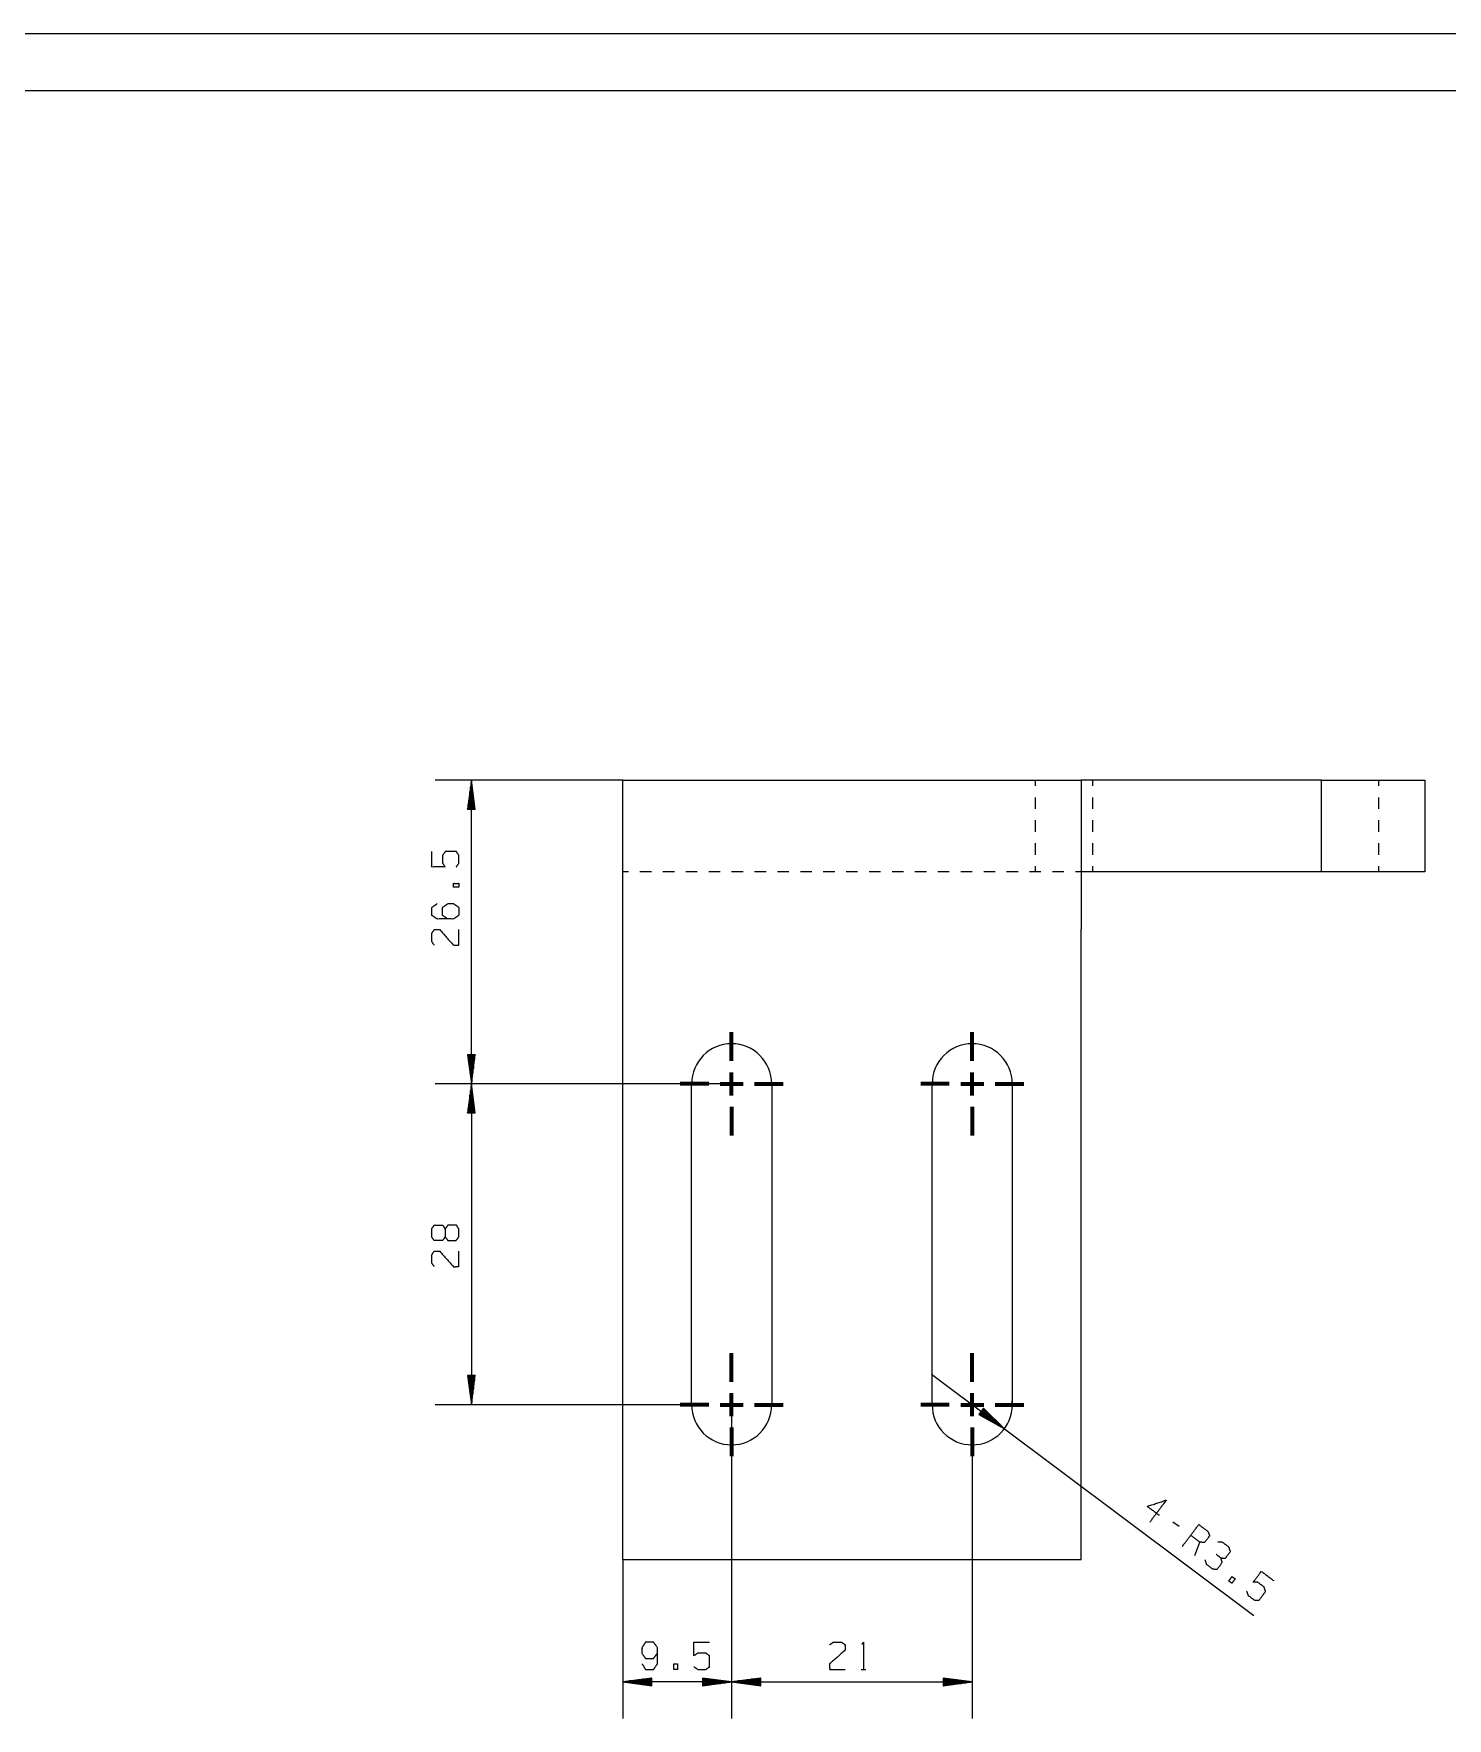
# Model space of a CAD drawing. Header units: millimetres. Extents: x 0 to 420, y 0 to 297.
# Drawn here: x 210 to 333.4, y 150 to 297 of the extents above; entities that cross this region are included whole.
import ezdxf

# ---------------------------------------------------------------- set-up
doc = ezdxf.new("R2010")
doc.units = ezdxf.units.MM
doc.layers.add('1', color=7, linetype='Continuous', true_color=0xffffff)

msp = doc.modelspace()

# ---------------------------------------------------------------- linework, layer by layer
at = {"layer": '1', "color": 132, "linetype": 'Continuous', "lineweight": 18}
for p, q in [((420, 297), (0, 297)), ((415, 292), (25, 292))]:
    msp.add_line(p, q, dxfattribs=at)
at = {"layer": '1', "color": 13, "linetype": 'Continuous', "lineweight": 18}
for p, q in [((261.42, 231.85), (245.03, 231.85)), ((248.2, 231.85), (247.87, 229.31)), ((248.08, 229.31), (248.08, 230.88)), ((248.13, 229.31), (248.13, 231.27)), ((248.18, 229.31), (248.18, 231.66)), ((248.54, 229.31), (248.2, 231.85)), ((248.2, 205.35), (248.2, 231.85)), ((248.23, 229.31), (248.23, 231.66)), ((248.28, 229.31), (248.28, 231.27)), ((248.33, 229.31), (248.33, 230.88)), ((247.93, 229.31), (247.93, 229.73)), ((247.98, 229.31), (247.98, 230.11)), ((248.03, 229.31), (248.03, 230.5)), ((248.38, 229.31), (248.38, 230.5)), ((248.43, 229.31), (248.43, 230.11)), ((248.48, 229.31), (248.48, 229.73)), ((247.87, 229.31), (247.87, 229.34)), ((247.87, 229.31), (247.87, 229.34)), ((247.87, 229.31), (248.54, 229.31)), ((248.53, 229.31), (248.53, 229.34)), ((248.53, 229.31), (248.53, 229.34)), ((247.87, 207.89), (247.87, 207.86)), ((247.87, 207.89), (247.87, 207.86)), ((247.87, 207.89), (248.2, 205.35)), ((248.54, 207.89), (247.87, 207.89)), ((247.93, 207.89), (247.93, 207.47)), ((247.98, 207.89), (247.98, 207.09)), ((248.03, 207.89), (248.03, 206.7)), ((248.08, 207.89), (248.08, 206.31)), ((248.13, 207.89), (248.13, 205.93)), ((248.18, 207.89), (248.18, 205.54)), ((248.2, 205.35), (248.54, 207.89)), ((248.23, 207.89), (248.23, 205.54)), ((248.28, 207.89), (248.28, 205.93)), ((248.33, 207.89), (248.33, 206.31)), ((248.38, 207.89), (248.38, 206.7)), ((248.43, 207.89), (248.43, 207.09)), ((248.48, 207.89), (248.48, 207.47)), ((248.53, 207.89), (248.53, 207.86)), ((248.53, 207.89), (248.53, 207.86)), ((270.92, 205.35), (245.03, 205.35)), ((270.92, 205.35), (245.03, 205.35)), ((248.2, 205.35), (247.87, 202.81)), ((248.08, 202.81), (248.08, 204.38)), ((248.13, 202.81), (248.13, 204.77)), ((248.18, 202.81), (248.18, 205.16)), ((248.54, 202.81), (248.2, 205.35)), ((248.2, 205.35), (248.2, 177.35)), ((248.23, 202.81), (248.23, 205.16)), ((248.28, 202.81), (248.28, 204.77)), ((248.33, 202.81), (248.33, 204.38)), ((247.93, 202.81), (247.93, 203.23)), ((247.98, 202.81), (247.98, 203.61)), ((248.03, 202.81), (248.03, 204)), ((248.38, 202.81), (248.38, 204)), ((248.43, 202.81), (248.43, 203.61)), ((248.48, 202.81), (248.48, 203.23)), ((247.87, 202.81), (247.87, 202.84)), ((247.87, 202.81), (247.87, 202.84)), ((247.87, 202.81), (248.54, 202.81)), ((248.53, 202.81), (248.53, 202.84)), ((248.53, 202.81), (248.53, 202.84)), ((247.87, 179.89), (247.87, 179.86)), ((247.87, 179.89), (247.87, 179.86)), ((247.87, 179.89), (248.2, 177.35)), ((248.54, 179.89), (247.87, 179.89)), ((247.93, 179.89), (247.93, 179.47)), ((247.98, 179.89), (247.98, 179.09)), ((248.03, 179.89), (248.03, 178.7)), ((248.08, 179.89), (248.08, 178.31)), ((248.13, 179.89), (248.13, 177.93)), ((248.18, 179.89), (248.18, 177.54)), ((248.2, 177.35), (248.54, 179.89)), ((248.23, 179.89), (248.23, 177.54)), ((248.28, 179.89), (248.28, 177.93)), ((248.33, 179.89), (248.33, 178.31)), ((248.38, 179.89), (248.38, 178.7)), ((248.43, 179.89), (248.43, 179.09)), ((248.48, 179.89), (248.48, 179.47)), ((248.53, 179.89), (248.53, 179.86)), ((248.53, 179.89), (248.53, 179.86)), ((288.37, 180.01), (316.51, 158.96)), ((266.42, 177.35), (245.03, 177.35)), ((270.92, 177.35), (270.92, 149.98)), ((270.92, 177.35), (270.92, 149.98)), ((292.89, 177.04), (292.49, 176.51)), ((292.49, 176.51), (294.73, 175.25)), ((292.5, 176.51), (292.52, 176.49)), ((292.5, 176.51), (292.52, 176.49)), ((292.53, 176.55), (292.86, 176.3)), ((292.56, 176.59), (293.2, 176.11)), ((292.59, 176.63), (293.54, 175.92)), ((292.62, 176.67), (293.88, 175.73)), ((292.65, 176.71), (294.22, 175.54)), ((292.68, 176.75), (294.56, 175.35)), ((292.71, 176.79), (294.59, 175.39)), ((292.74, 176.84), (294.31, 175.66)), ((292.77, 176.88), (294.03, 175.93)), ((292.8, 176.92), (293.75, 176.2)), ((292.83, 176.96), (293.47, 176.48)), ((292.86, 177), (293.2, 176.75)), ((292.89, 177.04), (292.92, 177.02)), ((292.89, 177.04), (292.92, 177.02)), ((294.73, 175.25), (292.89, 177.04)), ((291.92, 172.85), (291.92, 149.98)), ((261.42, 163.85), (261.42, 149.98)), ((263.96, 153.49), (261.42, 153.16)), ((261.42, 153.16), (263.96, 152.82)), ((270.92, 153.16), (261.42, 153.16)), ((263.96, 153.18), (261.62, 153.18)), ((263.96, 153.13), (261.62, 153.13)), ((263.96, 153.24), (262, 153.24)), ((263.96, 153.08), (262, 153.08)), ((263.96, 153.29), (262.39, 153.29)), ((263.96, 153.03), (262.39, 153.03)), ((263.96, 153.34), (262.77, 153.34)), ((263.96, 152.98), (262.77, 152.98)), ((263.96, 153.39), (263.16, 153.39)), ((263.96, 152.93), (263.16, 152.93)), ((263.96, 153.44), (263.55, 153.44)), ((263.96, 153.49), (263.93, 153.49)), ((263.96, 153.49), (263.93, 153.49)), ((263.96, 152.82), (263.96, 153.49)), ((268.38, 153.49), (268.42, 153.49)), ((268.38, 153.49), (268.42, 153.49)), ((268.38, 153.49), (268.38, 152.82)), ((270.92, 153.16), (268.38, 153.49)), ((268.38, 153.44), (268.8, 153.44)), ((268.38, 153.39), (269.19, 153.39)), ((268.38, 153.34), (269.57, 153.34)), ((268.38, 153.29), (269.96, 153.29)), ((268.38, 153.24), (270.35, 153.24)), ((268.38, 153.18), (270.73, 153.18)), ((268.38, 152.82), (270.92, 153.16)), ((268.38, 153.13), (270.73, 153.13)), ((268.38, 153.08), (270.35, 153.08)), ((268.38, 153.03), (269.96, 153.03)), ((268.38, 152.98), (269.57, 152.98)), ((268.38, 152.93), (269.19, 152.93)), ((273.46, 153.49), (270.92, 153.16)), ((270.92, 153.16), (273.46, 152.82)), ((270.92, 153.16), (291.92, 153.16)), ((273.46, 153.18), (271.12, 153.18)), ((273.46, 153.13), (271.12, 153.13)), ((273.46, 153.24), (271.5, 153.24)), ((273.46, 153.08), (271.5, 153.08)), ((273.46, 153.29), (271.89, 153.29)), ((273.46, 153.03), (271.89, 153.03)), ((273.46, 153.34), (272.27, 153.34)), ((273.46, 152.98), (272.27, 152.98)), ((273.46, 153.39), (272.66, 153.39)), ((273.46, 152.93), (272.66, 152.93)), ((273.46, 153.44), (273.05, 153.44)), ((273.46, 153.49), (273.43, 153.49)), ((273.46, 153.49), (273.43, 153.49)), ((273.46, 152.82), (273.46, 153.49)), ((289.38, 153.49), (289.42, 153.49)), ((289.38, 153.49), (289.42, 153.49)), ((289.38, 153.49), (289.38, 152.82)), ((291.92, 153.16), (289.38, 153.49)), ((289.38, 153.44), (289.8, 153.44)), ((289.38, 153.39), (290.19, 153.39)), ((289.38, 153.34), (290.57, 153.34)), ((289.38, 153.29), (290.96, 153.29)), ((289.38, 153.24), (291.35, 153.24)), ((289.38, 153.18), (291.73, 153.18)), ((289.38, 152.82), (291.92, 153.16)), ((289.38, 153.13), (291.73, 153.13)), ((289.38, 153.08), (291.35, 153.08)), ((289.38, 153.03), (290.96, 153.03)), ((289.38, 152.98), (290.57, 152.98)), ((289.38, 152.93), (290.19, 152.93)), ((263.96, 152.88), (263.55, 152.88)), ((263.96, 152.83), (263.93, 152.83)), ((263.96, 152.83), (263.93, 152.83)), ((268.38, 152.88), (268.8, 152.88)), ((268.38, 152.83), (268.42, 152.83)), ((268.38, 152.83), (268.42, 152.83)), ((273.46, 152.88), (273.05, 152.88)), ((273.46, 152.83), (273.43, 152.83)), ((273.46, 152.83), (273.43, 152.83)), ((289.38, 152.88), (289.8, 152.88)), ((289.38, 152.83), (289.42, 152.83)), ((289.38, 152.83), (289.42, 152.83))]:
    msp.add_line(p, q, dxfattribs=at)
at = {"layer": '1', "color": 30, "linetype": 'Continuous', "lineweight": 25}
for p, q in [((261.42, 231.85), (301.42, 231.85)), ((322.42, 231.85), (301.42, 231.85)), ((322.42, 231.85), (331.42, 231.85)), ((322.42, 223.85), (322.42, 231.85)), ((331.42, 231.85), (331.42, 223.85)), ((322.42, 223.85), (301.42, 223.85)), ((331.42, 223.85), (322.42, 223.85)), ((261.42, 163.85), (261.42, 218.85)), ((301.42, 163.85), (301.42, 218.85)), ((267.42, 177.35), (267.42, 205.35)), ((274.42, 205.35), (274.42, 177.35)), ((288.42, 177.35), (288.42, 205.35)), ((295.42, 205.35), (295.42, 177.35)), ((261.42, 163.85), (301.42, 163.85))]:
    msp.add_line(p, q, dxfattribs=at)
at = {"layer": '1', "color": 43, "linetype": 'Continuous', "lineweight": 18}
for p, q in [((297.42, 231.85), (297.42, 231.35)), ((302.42, 231.85), (302.42, 231.35)), ((327.42, 231.35), (327.42, 231.85)), ((297.42, 230.35), (297.42, 229.35)), ((302.42, 230.35), (302.42, 229.35)), ((327.42, 229.35), (327.42, 230.35)), ((297.42, 228.35), (297.42, 227.35)), ((302.42, 228.35), (302.42, 227.35)), ((327.42, 227.35), (327.42, 228.35)), ((297.42, 226.35), (297.42, 225.35)), ((302.42, 226.35), (302.42, 225.35)), ((327.42, 225.35), (327.42, 226.35)), ((261.92, 223.85), (261.42, 223.85)), ((263.92, 223.85), (262.92, 223.85)), ((265.92, 223.85), (264.92, 223.85)), ((267.92, 223.85), (266.92, 223.85)), ((269.92, 223.85), (268.92, 223.85)), ((271.92, 223.85), (270.92, 223.85)), ((273.92, 223.85), (272.92, 223.85)), ((275.92, 223.85), (274.92, 223.85)), ((277.92, 223.85), (276.92, 223.85)), ((279.92, 223.85), (278.92, 223.85)), ((281.92, 223.85), (280.92, 223.85)), ((283.92, 223.85), (282.92, 223.85)), ((285.92, 223.85), (284.92, 223.85)), ((287.92, 223.85), (286.92, 223.85)), ((289.92, 223.85), (288.92, 223.85)), ((291.92, 223.85), (290.92, 223.85)), ((293.92, 223.85), (292.92, 223.85)), ((295.92, 223.85), (294.92, 223.85)), ((297.92, 223.85), (296.92, 223.85)), ((297.42, 224.35), (297.42, 223.85)), ((299.92, 223.85), (298.92, 223.85)), ((301.42, 223.85), (300.92, 223.85)), ((302.42, 224.35), (302.42, 223.85)), ((327.42, 223.85), (327.42, 224.35))]:
    msp.add_line(p, q, dxfattribs=at)
at = {"layer": '1', "color": 252, "linetype": 'Continuous', "lineweight": 70}
for p, q in [((270.92, 207.35), (270.92, 209.85)), ((291.92, 207.35), (291.92, 209.85)), ((270.92, 204.35), (270.92, 206.35)), ((291.92, 204.35), (291.92, 206.35)), ((268.92, 205.35), (266.42, 205.35)), ((269.92, 205.35), (271.92, 205.35)), ((272.92, 205.35), (275.42, 205.35)), ((289.92, 205.35), (287.42, 205.35)), ((290.92, 205.35), (292.92, 205.35)), ((293.92, 205.35), (296.42, 205.35)), ((270.92, 203.35), (270.92, 200.85)), ((291.92, 203.35), (291.92, 200.85)), ((270.92, 179.35), (270.92, 181.85)), ((291.92, 179.35), (291.92, 181.85)), ((270.92, 176.35), (270.92, 178.35)), ((291.92, 176.35), (291.92, 178.35)), ((268.92, 177.35), (266.42, 177.35)), ((269.92, 177.35), (271.92, 177.35)), ((272.92, 177.35), (275.42, 177.35)), ((289.92, 177.35), (287.42, 177.35)), ((290.92, 177.35), (292.92, 177.35)), ((293.92, 177.35), (296.42, 177.35)), ((270.92, 175.35), (270.92, 172.85)), ((291.92, 175.35), (291.92, 172.85))]:
    msp.add_line(p, q, dxfattribs=at)
at = {"layer": '1', "color": 95, "linetype": 'Continuous', "lineweight": 18}
for p, q in [((309.97, 166.71), (309.44, 167.11)), ((311.35, 164.19), (311.8, 165.35)), ((282.22, 154.25), (282.64, 154.25))]:
    msp.add_line(p, q, dxfattribs=at)
at = {"layer": '1', "color": 30, "linetype": 'Continuous', "lineweight": 25}
for centre, start, end in [((270.92, 205.35), 0, 180), ((291.92, 205.35), 0, 180), ((270.92, 177.35), 180, 0), ((291.92, 177.35), 180, 0)]:
    msp.add_arc(centre, 3.5, start, end, dxfattribs=at)
at = {"layer": '1', "color": 13, "linetype": 'Continuous', "lineweight": 18}
msp.add_arc((291.92, 177.35), 3.5, 0, 5.4181, dxfattribs=at)
at = {"layer": '1', "color": 30, "linetype": 'Continuous', "lineweight": 25}
for points, knots in [([(261.42, 218.85), (261.42, 222.21), (261.42, 223.82), (261.42, 226.76), (261.42, 229.16), (261.42, 230.86), (261.42, 231.74), (261.42, 231.85)], [0, 0, 0.258818, 0.382683, 0.608761, 0.793353, 0.92388, 0.991446, 1, 1]), ([(301.42, 231.85), (301.42, 231.74), (301.42, 230.86), (301.42, 229.16), (301.42, 226.76), (301.42, 223.82), (301.42, 222.21), (301.42, 218.85)], [0, 0, 0.008554, 0.07612, 0.206647, 0.391239, 0.617317, 0.741182, 1, 1])]:
    msp.add_open_spline(points, degree=1, knots=knots, dxfattribs=at)
at = {"layer": '1', "color": 95, "linetype": 'Continuous', "lineweight": 18}
for points, knots in [([(246.89, 224.28), (247.11, 224.61), (247.11, 225.3), (246.89, 225.64), (245.94, 225.64), (245.69, 225.3), (245.69, 224.61), (245.91, 224.28), (244.74, 224.28), (244.74, 225.64)], [0, 0, 0.062229, 0.168343, 0.230572, 0.376814, 0.441264, 0.547378, 0.609607, 0.790489, 1, 1]), ([(247.11, 222.51), (247.11, 222.85), (246.64, 222.85), (246.64, 222.51), (247.11, 222.51)], [0, 0, 0.207095, 0.5, 0.707095, 1, 1]), ([(246.16, 219.74), (245.69, 220.06), (245.69, 220.75), (246.16, 221.08), (246.64, 221.08), (247.11, 220.75), (247.11, 220.06), (246.64, 219.74), (245.21, 219.74), (244.74, 220.06), (244.74, 220.75), (245.21, 221.08)], [0, 0, 0.076961, 0.169761, 0.248071, 0.312017, 0.390327, 0.483127, 0.560089, 0.751924, 0.828888, 0.921688, 1, 1]), ([(244.96, 217.47), (244.74, 217.78), (244.74, 218.47), (244.96, 218.81), (245.44, 218.81), (246.64, 217.45), (247.11, 217.47), (247.11, 218.81)], [0, 0, 0.069693, 0.192978, 0.265277, 0.350229, 0.674743, 0.759753, 1, 1]), ([(245.91, 192), (245.69, 191.68), (244.96, 191.68), (244.74, 192), (244.74, 192.69), (244.96, 193.03), (245.69, 193.03), (245.91, 192.69), (245.91, 192), (246.16, 191.67), (246.86, 191.67), (247.11, 192), (247.11, 192.69), (246.89, 193.03), (246.16, 193.03), (245.91, 192.69)], [0, 0, 0.047572, 0.136084, 0.183658, 0.267814, 0.317167, 0.405678, 0.45503, 0.539186, 0.590297, 0.675757, 0.726868, 0.811024, 0.860376, 0.948887, 1, 1]), ([(244.96, 189.41), (244.74, 189.73), (244.74, 190.42), (244.96, 190.75), (245.44, 190.75), (246.64, 189.39), (247.11, 189.41), (247.11, 190.75)], [0, 0, 0.069693, 0.192978, 0.265277, 0.350229, 0.674743, 0.759753, 1, 1]), ([(308.27, 167.67), (307.19, 168.48), (308.85, 169.02), (307.43, 167.11)], [0, 0, 0.245869, 0.565294, 1, 1]), ([(310.27, 164.99), (311.69, 166.89), (312.5, 166.29), (312.64, 165.91), (312.2, 165.33), (311.8, 165.35), (310.99, 165.95)], [0, 0, 0.400951, 0.571033, 0.639278, 0.761675, 0.829916, 1, 1]), ([(313.62, 163.98), (314.02, 163.96), (314.46, 164.54), (314.32, 164.93), (313.77, 165.34), (313.37, 165.36)], [0, 0, 0.153871, 0.429854, 0.583727, 0.846129, 1, 1]), ([(312.23, 163.81), (312.35, 163.44), (312.9, 163.02), (313.31, 163), (313.74, 163.58), (313.62, 163.98), (313.21, 164.29)], [0, 0, 0.124122, 0.343688, 0.472442, 0.703374, 0.836729, 1, 1]), ([(314.31, 161.97), (314.58, 161.77), (314.87, 162.15), (314.6, 162.35), (314.31, 161.97)], [0, 0, 0.207088, 0.500004, 0.707089, 1, 1]), ([(315.86, 161.09), (316, 160.71), (316.55, 160.3), (316.95, 160.28), (317.52, 161.04), (317.4, 161.44), (316.85, 161.85), (316.45, 161.87), (317.15, 162.81), (318.24, 162)], [0, 0, 0.062228, 0.168345, 0.230571, 0.376816, 0.441266, 0.547382, 0.609608, 0.790488, 1, 1]), ([(263.1, 154.73), (263.41, 154.25), (264.1, 154.25), (264.44, 154.73), (264.44, 156.15), (264.1, 156.63), (263.41, 156.63), (263.1, 156.15), (263.08, 155.68), (263.41, 155.2), (264.1, 155.2), (264.44, 155.68)], [0, 0, 0.076857, 0.169525, 0.247728, 0.439296, 0.517499, 0.610167, 0.687024, 0.750925, 0.829129, 0.921797, 1, 1]), ([(267.63, 154.48), (267.97, 154.25), (268.66, 154.25), (268.99, 154.48), (268.99, 155.43), (268.66, 155.68), (267.97, 155.68), (267.63, 155.45), (267.63, 156.63), (268.99, 156.63)], [0, 0, 0.062229, 0.168343, 0.230572, 0.376815, 0.441266, 0.54738, 0.609609, 0.790488, 1, 1]), ([(279.48, 156.4), (279.8, 156.63), (280.49, 156.63), (280.83, 156.4), (280.83, 155.93), (279.47, 154.73), (279.48, 154.25), (280.83, 154.25)], [0, 0, 0.069691, 0.192975, 0.265273, 0.350226, 0.674741, 0.759753, 1, 1]), ([(282.29, 156.43), (282.43, 156.63), (282.43, 154.25)], [0, 0, 0.093491, 1, 1]), ([(265.87, 154.25), (266.2, 154.25), (266.2, 154.73), (265.87, 154.73), (265.87, 154.25)], [0, 0, 0.207085, 0.5, 0.707085, 1, 1])]:
    msp.add_open_spline(points, degree=1, knots=knots, dxfattribs=at)

doc.saveas('drawing.dxf')
